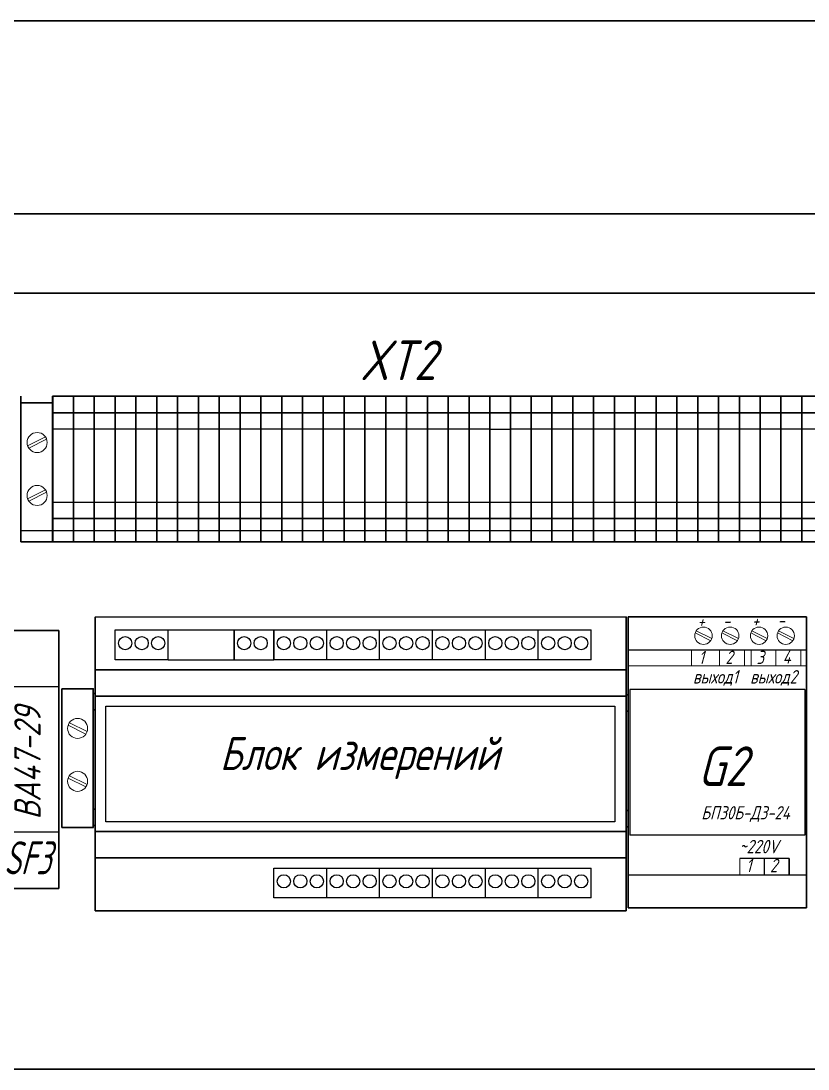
# Model space of a CAD drawing. Header units: millimetres. Extents: x 3980 to 4600, y -5280 to -3332.
# Drawn here: x 4149 to 4190.7, y -4956 to -4900.5 of the extents above; entities that cross this region are included whole.
import ezdxf

# ---------------------------------------------------------------- set-up
doc = ezdxf.new("R2010")
doc.units = ezdxf.units.MM
doc.styles.add('GOST тип А', font='', dxfattribs={"oblique": 15})
doc.styles.get('GOST тип А').set_extended_font_data('GOST type A')

msp = doc.modelspace()

# ---------------------------------------------------------------- linework, layer by layer
at = {"color": 7, "lineweight": 30}
for p, q in [((4125.335, -4900.521), (4233.584, -4900.521)), ((4136.683, -4910.723), (4220.274, -4910.723)), ((4136.683, -4914.923), (4220.248, -4914.923)), ((4149.038, -4920.381), (4149.038, -4928.081)), ((4149.038, -4928.081), (4149.038, -4920.381)), ((4149.038, -4928.081), (4149.038, -4920.381)), ((4149.038, -4928.081), (4149.038, -4920.381)), ((4149.038, -4920.381), (4149.038, -4928.081)), ((4149.038, -4928.081), (4149.038, -4920.381)), ((4149.038, -4928.081), (4149.038, -4920.381)), ((4149.038, -4920.381), (4149.038, -4928.081)), ((4149.038, -4928.081), (4149.038, -4920.381)), ((4149.038, -4928.081), (4149.038, -4920.381)), ((4150.718, -4928.081), (4150.718, -4920.381)), ((4150.718, -4920.381), (4150.718, -4928.081)), ((4150.718, -4928.081), (4150.718, -4920.381)), ((4150.718, -4928.081), (4150.718, -4920.381)), ((4151.821, -4920.381), (4150.718, -4920.381)), ((4150.718, -4920.381), (4150.718, -4928.081)), ((4150.718, -4928.081), (4150.718, -4920.381)), ((4150.718, -4928.081), (4150.718, -4920.381)), ((4150.734, -4928.081), (4150.734, -4920.381)), ((4154.026, -4920.381), (4150.734, -4920.381)), ((4151.821, -4928.081), (4151.821, -4920.381)), ((4151.821, -4920.381), (4151.821, -4928.081)), ((4151.821, -4928.081), (4151.821, -4920.381)), ((4151.821, -4928.081), (4151.821, -4920.381)), ((4152.923, -4920.381), (4151.821, -4920.381)), ((4151.821, -4920.381), (4151.821, -4928.081)), ((4151.821, -4928.081), (4151.821, -4920.381)), ((4151.821, -4928.081), (4151.821, -4920.381)), ((4152.923, -4928.081), (4152.923, -4920.381)), ((4152.923, -4920.381), (4152.923, -4928.081)), ((4152.923, -4928.081), (4152.923, -4920.381)), ((4152.923, -4928.081), (4152.923, -4920.381)), ((4152.923, -4920.381), (4152.923, -4928.081)), ((4152.923, -4928.081), (4152.923, -4920.381)), ((4152.923, -4928.081), (4152.923, -4920.381)), ((4154.026, -4928.081), (4154.026, -4920.381)), ((4154.026, -4920.381), (4154.026, -4928.081)), ((4154.026, -4928.081), (4154.026, -4920.381)), ((4154.026, -4928.081), (4154.026, -4920.381)), ((4155.128, -4920.381), (4154.026, -4920.381)), ((4154.026, -4920.381), (4154.026, -4928.081)), ((4154.026, -4928.081), (4154.026, -4920.381)), ((4154.026, -4928.081), (4154.026, -4920.381)), ((4155.128, -4928.081), (4155.128, -4920.381)), ((4155.128, -4920.381), (4155.128, -4928.081)), ((4155.128, -4928.081), (4155.128, -4920.381)), ((4155.128, -4928.081), (4155.128, -4920.381)), ((4156.231, -4920.381), (4155.128, -4920.381)), ((4155.128, -4920.381), (4155.128, -4928.081)), ((4155.128, -4928.081), (4155.128, -4920.381)), ((4155.128, -4928.081), (4155.128, -4920.381)), ((4156.231, -4928.081), (4156.231, -4920.381)), ((4156.231, -4920.381), (4156.231, -4928.081)), ((4156.231, -4928.081), (4156.231, -4920.381)), ((4156.231, -4928.081), (4156.231, -4920.381)), ((4157.333, -4920.381), (4156.231, -4920.381)), ((4156.231, -4920.381), (4156.231, -4928.081)), ((4156.231, -4928.081), (4156.231, -4920.381)), ((4156.231, -4928.081), (4156.231, -4920.381)), ((4157.333, -4928.081), (4157.333, -4920.381)), ((4157.333, -4920.381), (4157.333, -4928.081)), ((4157.333, -4928.081), (4157.333, -4920.381)), ((4157.333, -4928.081), (4157.333, -4920.381)), ((4158.436, -4920.381), (4157.333, -4920.381)), ((4157.333, -4920.381), (4157.333, -4928.081)), ((4157.333, -4928.081), (4157.333, -4920.381)), ((4157.333, -4928.081), (4157.333, -4920.381)), ((4158.436, -4928.081), (4158.436, -4920.381)), ((4158.436, -4920.381), (4158.436, -4928.081)), ((4158.436, -4928.081), (4158.436, -4920.381)), ((4158.436, -4928.081), (4158.436, -4920.381)), ((4158.436, -4920.381), (4158.436, -4928.081)), ((4158.436, -4928.081), (4158.436, -4920.381)), ((4158.436, -4928.081), (4158.436, -4920.381)), ((4159.538, -4920.381), (4158.436, -4920.381)), ((4159.538, -4928.081), (4159.538, -4920.381)), ((4159.538, -4920.381), (4159.538, -4928.081)), ((4159.538, -4928.081), (4159.538, -4920.381)), ((4159.538, -4928.081), (4159.538, -4920.381)), ((4160.641, -4920.381), (4159.538, -4920.381)), ((4159.538, -4920.381), (4159.538, -4928.081)), ((4159.538, -4928.081), (4159.538, -4920.381)), ((4159.538, -4928.081), (4159.538, -4920.381)), ((4160.641, -4928.081), (4160.641, -4920.381)), ((4160.641, -4920.381), (4160.641, -4928.081)), ((4160.641, -4928.081), (4160.641, -4920.381)), ((4160.641, -4928.081), (4160.641, -4920.381)), ((4161.743, -4920.381), (4160.641, -4920.381)), ((4160.641, -4920.381), (4160.641, -4928.081)), ((4160.641, -4928.081), (4160.641, -4920.381)), ((4160.641, -4928.081), (4160.641, -4920.381)), ((4161.743, -4928.081), (4161.743, -4920.381)), ((4161.743, -4920.381), (4161.743, -4928.081)), ((4161.743, -4928.081), (4161.743, -4920.381)), ((4161.743, -4928.081), (4161.743, -4920.381)), ((4162.846, -4920.381), (4161.743, -4920.381)), ((4161.743, -4920.381), (4161.743, -4928.081)), ((4161.743, -4928.081), (4161.743, -4920.381)), ((4161.743, -4928.081), (4161.743, -4920.381)), ((4162.846, -4928.081), (4162.846, -4920.381)), ((4162.846, -4920.381), (4162.846, -4928.081)), ((4162.846, -4928.081), (4162.846, -4920.381)), ((4162.846, -4928.081), (4162.846, -4920.381)), ((4163.948, -4920.381), (4162.846, -4920.381)), ((4162.846, -4920.381), (4162.846, -4928.081)), ((4162.846, -4928.081), (4162.846, -4920.381)), ((4162.846, -4928.081), (4162.846, -4920.381)), ((4162.846, -4928.081), (4162.846, -4920.381)), ((4162.846, -4920.381), (4162.846, -4928.081)), ((4162.846, -4928.081), (4162.846, -4920.381)), ((4162.846, -4928.081), (4162.846, -4920.381)), ((4162.846, -4920.381), (4162.846, -4928.081)), ((4162.846, -4928.081), (4162.846, -4920.381)), ((4162.846, -4928.081), (4162.846, -4920.381)), ((4163.948, -4928.081), (4163.948, -4920.381)), ((4163.948, -4920.381), (4163.948, -4928.081)), ((4163.948, -4928.081), (4163.948, -4920.381)), ((4163.948, -4928.081), (4163.948, -4920.381)), ((4165.051, -4920.381), (4163.948, -4920.381)), ((4163.948, -4920.381), (4163.948, -4928.081)), ((4163.948, -4928.081), (4163.948, -4920.381)), ((4163.948, -4928.081), (4163.948, -4920.381)), ((4165.051, -4928.081), (4165.051, -4920.381)), ((4165.051, -4920.381), (4165.051, -4928.081)), ((4165.051, -4928.081), (4165.051, -4920.381)), ((4165.051, -4928.081), (4165.051, -4920.381)), ((4166.153, -4920.381), (4165.051, -4920.381)), ((4165.051, -4920.381), (4165.051, -4928.081)), ((4165.051, -4928.081), (4165.051, -4920.381)), ((4165.051, -4928.081), (4165.051, -4920.381)), ((4166.153, -4928.081), (4166.153, -4920.381)), ((4166.153, -4920.381), (4166.153, -4928.081)), ((4166.153, -4928.081), (4166.153, -4920.381)), ((4166.153, -4928.081), (4166.153, -4920.381)), ((4167.256, -4920.381), (4166.153, -4920.381)), ((4166.153, -4920.381), (4166.153, -4928.081)), ((4166.153, -4928.081), (4166.153, -4920.381)), ((4166.153, -4928.081), (4166.153, -4920.381)), ((4167.256, -4928.081), (4167.256, -4920.381)), ((4167.256, -4920.381), (4167.256, -4928.081)), ((4167.256, -4928.081), (4167.256, -4920.381)), ((4167.256, -4928.081), (4167.256, -4920.381)), ((4168.358, -4920.381), (4167.256, -4920.381)), ((4167.256, -4920.381), (4167.256, -4928.081)), ((4167.256, -4928.081), (4167.256, -4920.381)), ((4167.256, -4928.081), (4167.256, -4920.381)), ((4168.358, -4928.081), (4168.358, -4920.381)), ((4168.358, -4920.381), (4168.358, -4928.081)), ((4168.358, -4928.081), (4168.358, -4920.381)), ((4168.358, -4928.081), (4168.358, -4920.381)), ((4169.461, -4920.381), (4168.358, -4920.381)), ((4168.358, -4920.381), (4168.358, -4928.081)), ((4168.358, -4928.081), (4168.358, -4920.381)), ((4168.358, -4928.081), (4168.358, -4920.381)), ((4169.461, -4928.081), (4169.461, -4920.381)), ((4169.461, -4920.381), (4169.461, -4928.081)), ((4169.461, -4928.081), (4169.461, -4920.381)), ((4169.461, -4928.081), (4169.461, -4920.381)), ((4170.563, -4920.381), (4169.461, -4920.381)), ((4169.461, -4920.381), (4169.461, -4928.081)), ((4169.461, -4928.081), (4169.461, -4920.381)), ((4169.461, -4928.081), (4169.461, -4920.381)), ((4170.563, -4928.081), (4170.563, -4920.381)), ((4170.563, -4920.381), (4170.563, -4928.081)), ((4170.563, -4928.081), (4170.563, -4920.381)), ((4170.563, -4928.081), (4170.563, -4920.381)), ((4171.666, -4920.381), (4170.563, -4920.381)), ((4170.563, -4920.381), (4170.563, -4928.081)), ((4170.563, -4928.081), (4170.563, -4920.381)), ((4170.563, -4928.081), (4170.563, -4920.381)), ((4171.666, -4928.081), (4171.666, -4920.381)), ((4171.666, -4920.381), (4171.666, -4928.081)), ((4171.666, -4928.081), (4171.666, -4920.381)), ((4171.666, -4928.081), (4171.666, -4920.381)), ((4172.768, -4920.381), (4171.666, -4920.381)), ((4171.666, -4920.381), (4171.666, -4928.081)), ((4171.666, -4928.081), (4171.666, -4920.381)), ((4171.666, -4928.081), (4171.666, -4920.381)), ((4172.768, -4928.081), (4172.768, -4920.381)), ((4172.768, -4920.381), (4172.768, -4928.081)), ((4172.768, -4928.081), (4172.768, -4920.381)), ((4172.768, -4928.081), (4172.768, -4920.381)), ((4173.871, -4920.381), (4172.768, -4920.381)), ((4172.768, -4920.381), (4172.768, -4928.081)), ((4172.768, -4928.081), (4172.768, -4920.381)), ((4172.768, -4928.081), (4172.768, -4920.381)), ((4173.871, -4928.081), (4173.871, -4920.381)), ((4173.871, -4920.381), (4173.871, -4928.081)), ((4173.871, -4928.081), (4173.871, -4920.381)), ((4173.871, -4928.081), (4173.871, -4920.381)), ((4173.871, -4920.381), (4173.871, -4928.081)), ((4173.871, -4928.081), (4173.871, -4920.381)), ((4173.871, -4928.081), (4173.871, -4920.381)), ((4174.973, -4920.381), (4173.871, -4920.381)), ((4174.973, -4928.081), (4174.973, -4920.381)), ((4174.973, -4928.081), (4174.973, -4920.381)), ((4176.059, -4920.381), (4174.973, -4920.381)), ((4176.059, -4928.081), (4176.059, -4920.381)), ((4176.059, -4920.381), (4176.059, -4928.081)), ((4176.059, -4928.081), (4176.059, -4920.381)), ((4176.059, -4928.081), (4176.059, -4920.381)), ((4177.162, -4920.381), (4176.059, -4920.381)), ((4176.059, -4920.381), (4176.059, -4928.081)), ((4176.059, -4928.081), (4176.059, -4920.381)), ((4176.059, -4928.081), (4176.059, -4920.381)), ((4177.162, -4928.081), (4177.162, -4920.381)), ((4177.162, -4920.381), (4177.162, -4928.081)), ((4177.162, -4928.081), (4177.162, -4920.381)), ((4177.162, -4928.081), (4177.162, -4920.381)), ((4178.264, -4920.381), (4177.162, -4920.381)), ((4177.162, -4920.381), (4177.162, -4928.081)), ((4177.162, -4928.081), (4177.162, -4920.381)), ((4177.162, -4928.081), (4177.162, -4920.381)), ((4178.264, -4928.081), (4178.264, -4920.381)), ((4178.264, -4920.381), (4178.264, -4928.081)), ((4178.264, -4928.081), (4178.264, -4920.381)), ((4178.264, -4928.081), (4178.264, -4920.381)), ((4179.367, -4920.381), (4178.264, -4920.381)), ((4178.264, -4920.381), (4178.264, -4928.081)), ((4178.264, -4928.081), (4178.264, -4920.381)), ((4178.264, -4928.081), (4178.264, -4920.381)), ((4179.367, -4928.081), (4179.367, -4920.381)), ((4179.367, -4920.381), (4179.367, -4928.081)), ((4179.367, -4928.081), (4179.367, -4920.381)), ((4179.367, -4928.081), (4179.367, -4920.381)), ((4180.469, -4920.381), (4179.367, -4920.381)), ((4179.367, -4920.381), (4179.367, -4928.081)), ((4179.367, -4928.081), (4179.367, -4920.381)), ((4179.367, -4928.081), (4179.367, -4920.381)), ((4180.469, -4928.081), (4180.469, -4920.381)), ((4180.469, -4920.381), (4180.469, -4928.081)), ((4180.469, -4928.081), (4180.469, -4920.381)), ((4180.469, -4928.081), (4180.469, -4920.381)), ((4180.469, -4920.381), (4180.469, -4928.081)), ((4180.469, -4928.081), (4180.469, -4920.381)), ((4180.469, -4928.081), (4180.469, -4920.381)), ((4181.572, -4920.381), (4180.469, -4920.381)), ((4181.572, -4928.081), (4181.572, -4920.381)), ((4181.572, -4920.381), (4181.572, -4928.081)), ((4181.572, -4928.081), (4181.572, -4920.381)), ((4181.572, -4928.081), (4181.572, -4920.381)), ((4182.674, -4920.381), (4181.572, -4920.381)), ((4181.572, -4920.381), (4181.572, -4928.081)), ((4181.572, -4928.081), (4181.572, -4920.381)), ((4181.572, -4928.081), (4181.572, -4920.381)), ((4182.674, -4928.081), (4182.674, -4920.381)), ((4182.674, -4920.381), (4182.674, -4928.081)), ((4182.674, -4928.081), (4182.674, -4920.381)), ((4182.674, -4928.081), (4182.674, -4920.381)), ((4183.777, -4920.381), (4182.674, -4920.381)), ((4182.674, -4920.381), (4182.674, -4928.081)), ((4182.674, -4928.081), (4182.674, -4920.381)), ((4182.674, -4928.081), (4182.674, -4920.381)), ((4183.777, -4928.081), (4183.777, -4920.381)), ((4183.777, -4920.381), (4183.777, -4928.081)), ((4183.777, -4928.081), (4183.777, -4920.381)), ((4183.777, -4928.081), (4183.777, -4920.381)), ((4184.879, -4920.381), (4183.777, -4920.381)), ((4183.777, -4920.381), (4183.777, -4928.081)), ((4183.777, -4928.081), (4183.777, -4920.381)), ((4183.777, -4928.081), (4183.777, -4920.381)), ((4184.879, -4928.081), (4184.879, -4920.381)), ((4184.879, -4920.381), (4184.879, -4928.081)), ((4184.879, -4928.081), (4184.879, -4920.381)), ((4184.879, -4928.081), (4184.879, -4920.381)), ((4185.982, -4920.381), (4184.879, -4920.381)), ((4184.879, -4920.381), (4184.879, -4928.081)), ((4184.879, -4928.081), (4184.879, -4920.381)), ((4184.879, -4928.081), (4184.879, -4920.381)), ((4184.879, -4928.081), (4184.879, -4920.381)), ((4184.879, -4920.381), (4184.879, -4928.081)), ((4184.879, -4928.081), (4184.879, -4920.381)), ((4184.879, -4928.081), (4184.879, -4920.381)), ((4184.879, -4920.381), (4184.879, -4928.081)), ((4184.879, -4928.081), (4184.879, -4920.381)), ((4184.879, -4928.081), (4184.879, -4920.381)), ((4185.982, -4928.081), (4185.982, -4920.381)), ((4185.982, -4920.381), (4185.982, -4928.081)), ((4185.982, -4928.081), (4185.982, -4920.381)), ((4185.982, -4928.081), (4185.982, -4920.381)), ((4187.084, -4920.381), (4185.982, -4920.381)), ((4185.982, -4920.381), (4185.982, -4928.081)), ((4185.982, -4928.081), (4185.982, -4920.381)), ((4185.982, -4928.081), (4185.982, -4920.381)), ((4187.084, -4928.081), (4187.084, -4920.381)), ((4187.084, -4920.381), (4187.084, -4928.081)), ((4187.084, -4928.081), (4187.084, -4920.381)), ((4187.084, -4928.081), (4187.084, -4920.381)), ((4188.187, -4920.381), (4187.084, -4920.381)), ((4187.084, -4920.381), (4187.084, -4928.081)), ((4187.084, -4928.081), (4187.084, -4920.381)), ((4187.084, -4928.081), (4187.084, -4920.381)), ((4188.187, -4928.081), (4188.187, -4920.381)), ((4188.187, -4920.381), (4188.187, -4928.081)), ((4188.187, -4928.081), (4188.187, -4920.381)), ((4188.187, -4928.081), (4188.187, -4920.381)), ((4189.289, -4920.381), (4188.187, -4920.381)), ((4188.187, -4920.381), (4188.187, -4928.081)), ((4188.187, -4928.081), (4188.187, -4920.381)), ((4188.187, -4928.081), (4188.187, -4920.381)), ((4189.289, -4928.081), (4189.289, -4920.381)), ((4189.289, -4920.381), (4189.289, -4928.081)), ((4189.289, -4928.081), (4189.289, -4920.381)), ((4189.289, -4928.081), (4189.289, -4920.381)), ((4190.392, -4920.381), (4189.289, -4920.381)), ((4189.289, -4920.381), (4189.289, -4928.081)), ((4189.289, -4928.081), (4189.289, -4920.381)), ((4189.289, -4928.081), (4189.289, -4920.381)), ((4190.392, -4928.081), (4190.392, -4920.381)), ((4190.392, -4920.381), (4190.392, -4928.081)), ((4190.392, -4928.081), (4190.392, -4920.381)), ((4190.392, -4928.081), (4190.392, -4920.381)), ((4191.494, -4920.381), (4190.392, -4920.381)), ((4190.392, -4920.381), (4190.392, -4928.081)), ((4190.392, -4928.081), (4190.392, -4920.381)), ((4190.392, -4928.081), (4190.392, -4920.381)), ((4149.038, -4928.081), (4149.038, -4920.731)), ((4149.038, -4920.731), (4149.038, -4928.081)), ((4149.038, -4928.081), (4149.038, -4920.731)), ((4149.038, -4928.081), (4149.038, -4920.731)), ((4149.038, -4928.081), (4149.038, -4920.731)), ((4149.038, -4920.731), (4149.038, -4928.081)), ((4149.038, -4928.081), (4149.038, -4920.731)), ((4149.038, -4928.081), (4149.038, -4920.731)), ((4150.734, -4920.731), (4149.054, -4920.731)), ((4150.718, -4928.081), (4150.718, -4920.731)), ((4150.718, -4920.731), (4150.718, -4928.081)), ((4150.718, -4928.081), (4150.718, -4920.731)), ((4150.718, -4928.081), (4150.718, -4920.731)), ((4151.821, -4928.081), (4151.821, -4920.731)), ((4151.821, -4920.731), (4151.821, -4928.081)), ((4151.821, -4928.081), (4151.821, -4920.731)), ((4151.821, -4928.081), (4151.821, -4920.731)), ((4152.923, -4928.081), (4152.923, -4920.731)), ((4152.923, -4920.731), (4152.923, -4928.081)), ((4152.923, -4928.081), (4152.923, -4920.731)), ((4152.923, -4928.081), (4152.923, -4920.731)), ((4154.026, -4928.081), (4154.026, -4920.731)), ((4154.026, -4920.731), (4154.026, -4928.081)), ((4154.026, -4928.081), (4154.026, -4920.731)), ((4154.026, -4928.081), (4154.026, -4920.731)), ((4155.128, -4928.081), (4155.128, -4920.731)), ((4155.128, -4920.731), (4155.128, -4928.081)), ((4155.128, -4928.081), (4155.128, -4920.731)), ((4155.128, -4928.081), (4155.128, -4920.731)), ((4156.231, -4928.081), (4156.231, -4920.731)), ((4156.231, -4920.731), (4156.231, -4928.081)), ((4156.231, -4928.081), (4156.231, -4920.731)), ((4156.231, -4928.081), (4156.231, -4920.731)), ((4157.333, -4928.081), (4157.333, -4920.731)), ((4157.333, -4920.731), (4157.333, -4928.081)), ((4157.333, -4928.081), (4157.333, -4920.731)), ((4157.333, -4928.081), (4157.333, -4920.731)), ((4158.436, -4928.081), (4158.436, -4920.731)), ((4158.436, -4920.731), (4158.436, -4928.081)), ((4158.436, -4928.081), (4158.436, -4920.731)), ((4158.436, -4928.081), (4158.436, -4920.731)), ((4158.436, -4928.081), (4158.436, -4920.731)), ((4158.436, -4928.081), (4158.436, -4920.731)), ((4158.436, -4920.731), (4158.436, -4928.081)), ((4158.436, -4928.081), (4158.436, -4920.731)), ((4158.436, -4928.081), (4158.436, -4920.731)), ((4158.436, -4920.731), (4158.436, -4928.081)), ((4159.538, -4928.081), (4159.538, -4920.731)), ((4159.538, -4920.731), (4159.538, -4928.081)), ((4159.538, -4928.081), (4159.538, -4920.731)), ((4159.538, -4928.081), (4159.538, -4920.731)), ((4160.641, -4928.081), (4160.641, -4920.731)), ((4160.641, -4920.731), (4160.641, -4928.081)), ((4160.641, -4928.081), (4160.641, -4920.731)), ((4160.641, -4928.081), (4160.641, -4920.731)), ((4161.743, -4928.081), (4161.743, -4920.731)), ((4161.743, -4920.731), (4161.743, -4928.081)), ((4163.948, -4928.081), (4163.948, -4920.731)), ((4163.948, -4920.731), (4163.948, -4928.081)), ((4163.948, -4928.081), (4163.948, -4920.731)), ((4163.948, -4928.081), (4163.948, -4920.731)), ((4165.051, -4928.081), (4165.051, -4920.731)), ((4165.051, -4920.731), (4165.051, -4928.081)), ((4165.051, -4928.081), (4165.051, -4920.731)), ((4165.051, -4928.081), (4165.051, -4920.731)), ((4166.153, -4928.081), (4166.153, -4920.731)), ((4166.153, -4920.731), (4166.153, -4928.081)), ((4166.153, -4928.081), (4166.153, -4920.731)), ((4166.153, -4928.081), (4166.153, -4920.731)), ((4167.256, -4928.081), (4167.256, -4920.731)), ((4167.256, -4920.731), (4167.256, -4928.081)), ((4167.256, -4928.081), (4167.256, -4920.731)), ((4167.256, -4928.081), (4167.256, -4920.731)), ((4168.358, -4928.081), (4168.358, -4920.731)), ((4168.358, -4920.731), (4168.358, -4928.081)), ((4168.358, -4928.081), (4168.358, -4920.731)), ((4168.358, -4928.081), (4168.358, -4920.731)), ((4169.461, -4928.081), (4169.461, -4920.731)), ((4169.461, -4920.731), (4169.461, -4928.081)), ((4169.461, -4928.081), (4169.461, -4920.731)), ((4169.461, -4928.081), (4169.461, -4920.731)), ((4170.563, -4928.081), (4170.563, -4920.731)), ((4170.563, -4920.731), (4170.563, -4928.081)), ((4170.563, -4928.081), (4170.563, -4920.731)), ((4170.563, -4928.081), (4170.563, -4920.731)), ((4171.666, -4928.081), (4171.666, -4920.731)), ((4171.666, -4920.731), (4171.666, -4928.081)), ((4171.666, -4928.081), (4171.666, -4920.731)), ((4171.666, -4928.081), (4171.666, -4920.731)), ((4172.768, -4928.081), (4172.768, -4920.731)), ((4172.768, -4920.731), (4172.768, -4928.081)), ((4172.768, -4928.081), (4172.768, -4920.731)), ((4172.768, -4928.081), (4172.768, -4920.731)), ((4173.871, -4928.081), (4173.871, -4920.731)), ((4173.871, -4920.731), (4173.871, -4928.081)), ((4173.871, -4928.081), (4173.871, -4920.731)), ((4173.871, -4928.081), (4173.871, -4920.731)), ((4176.059, -4928.081), (4176.059, -4920.731)), ((4176.059, -4920.731), (4176.059, -4928.081)), ((4176.059, -4928.081), (4176.059, -4920.731)), ((4176.059, -4928.081), (4176.059, -4920.731)), ((4177.162, -4928.081), (4177.162, -4920.731)), ((4177.162, -4920.731), (4177.162, -4928.081)), ((4177.162, -4928.081), (4177.162, -4920.731)), ((4177.162, -4928.081), (4177.162, -4920.731)), ((4178.264, -4928.081), (4178.264, -4920.731)), ((4178.264, -4920.731), (4178.264, -4928.081)), ((4178.264, -4928.081), (4178.264, -4920.731)), ((4178.264, -4928.081), (4178.264, -4920.731)), ((4179.367, -4928.081), (4179.367, -4920.731)), ((4179.367, -4920.731), (4179.367, -4928.081)), ((4179.367, -4928.081), (4179.367, -4920.731)), ((4179.367, -4928.081), (4179.367, -4920.731)), ((4180.469, -4928.081), (4180.469, -4920.731)), ((4180.469, -4920.731), (4180.469, -4928.081)), ((4180.469, -4928.081), (4180.469, -4920.731)), ((4180.469, -4928.081), (4180.469, -4920.731)), ((4180.469, -4928.081), (4180.469, -4920.731)), ((4180.469, -4928.081), (4180.469, -4920.731)), ((4180.469, -4920.731), (4180.469, -4928.081)), ((4180.469, -4928.081), (4180.469, -4920.731)), ((4180.469, -4928.081), (4180.469, -4920.731)), ((4180.469, -4920.731), (4180.469, -4928.081)), ((4181.572, -4928.081), (4181.572, -4920.731)), ((4181.572, -4920.731), (4181.572, -4928.081)), ((4181.572, -4928.081), (4181.572, -4920.731)), ((4181.572, -4928.081), (4181.572, -4920.731)), ((4182.674, -4928.081), (4182.674, -4920.731)), ((4182.674, -4920.731), (4182.674, -4928.081)), ((4182.674, -4928.081), (4182.674, -4920.731)), ((4182.674, -4928.081), (4182.674, -4920.731)), ((4183.777, -4928.081), (4183.777, -4920.731)), ((4183.777, -4920.731), (4183.777, -4928.081)), ((4185.982, -4928.081), (4185.982, -4920.731)), ((4185.982, -4920.731), (4185.982, -4928.081)), ((4185.982, -4928.081), (4185.982, -4920.731)), ((4185.982, -4928.081), (4185.982, -4920.731)), ((4187.084, -4928.081), (4187.084, -4920.731)), ((4187.084, -4920.731), (4187.084, -4928.081)), ((4187.084, -4928.081), (4187.084, -4920.731)), ((4187.084, -4928.081), (4187.084, -4920.731)), ((4188.187, -4928.081), (4188.187, -4920.731)), ((4188.187, -4920.731), (4188.187, -4928.081)), ((4188.187, -4928.081), (4188.187, -4920.731)), ((4188.187, -4928.081), (4188.187, -4920.731)), ((4189.289, -4928.081), (4189.289, -4920.731)), ((4189.289, -4920.731), (4189.289, -4928.081)), ((4189.289, -4928.081), (4189.289, -4920.731)), ((4189.289, -4928.081), (4189.289, -4920.731)), ((4190.392, -4928.081), (4190.392, -4920.731)), ((4190.392, -4920.731), (4190.392, -4928.081)), ((4190.392, -4928.081), (4190.392, -4920.731)), ((4190.392, -4928.081), (4190.392, -4920.731)), ((4155.128, -4921.256), (4150.734, -4921.256)), ((4152.923, -4921.256), (4151.821, -4921.256)), ((4156.231, -4921.256), (4155.128, -4921.256)), ((4157.333, -4921.256), (4156.231, -4921.256)), ((4158.436, -4921.256), (4157.333, -4921.256)), ((4159.538, -4921.256), (4158.436, -4921.256)), ((4160.641, -4921.256), (4159.538, -4921.256)), ((4161.743, -4921.256), (4160.641, -4921.256)), ((4162.846, -4921.256), (4161.743, -4921.256)), ((4163.948, -4921.256), (4162.846, -4921.256)), ((4165.051, -4921.256), (4163.948, -4921.256)), ((4166.153, -4921.256), (4165.051, -4921.256)), ((4167.256, -4921.256), (4166.153, -4921.256)), ((4168.358, -4921.256), (4167.256, -4921.256)), ((4169.461, -4921.256), (4168.358, -4921.256)), ((4170.563, -4921.256), (4169.461, -4921.256)), ((4171.666, -4921.256), (4170.563, -4921.256)), ((4172.768, -4921.256), (4171.666, -4921.256)), ((4173.871, -4921.256), (4172.768, -4921.256)), ((4174.973, -4921.256), (4173.871, -4921.256)), ((4177.162, -4921.256), (4174.973, -4921.256)), ((4178.264, -4921.256), (4177.162, -4921.256)), ((4179.367, -4921.256), (4178.264, -4921.256)), ((4180.469, -4921.256), (4179.367, -4921.256)), ((4181.572, -4921.256), (4180.469, -4921.256)), ((4182.674, -4921.256), (4181.572, -4921.256)), ((4183.777, -4921.256), (4182.674, -4921.256)), ((4184.879, -4921.256), (4183.777, -4921.256)), ((4185.982, -4921.256), (4184.879, -4921.256)), ((4187.084, -4921.256), (4185.982, -4921.256)), ((4188.187, -4921.256), (4187.084, -4921.256)), ((4189.289, -4921.256), (4188.187, -4921.256)), ((4190.392, -4921.256), (4189.289, -4921.256)), ((4191.494, -4921.256), (4190.392, -4921.256)), ((4150.718, -4926.856), (4151.821, -4926.856)), ((4150.734, -4926.856), (4154.026, -4926.856)), ((4151.821, -4926.856), (4152.923, -4926.856)), ((4154.026, -4926.856), (4155.128, -4926.856)), ((4155.128, -4926.856), (4156.231, -4926.856)), ((4156.231, -4926.856), (4157.333, -4926.856)), ((4157.333, -4926.856), (4158.436, -4926.856)), ((4158.436, -4926.856), (4159.538, -4926.856)), ((4159.538, -4926.856), (4160.641, -4926.856)), ((4160.641, -4926.856), (4161.743, -4926.856)), ((4161.743, -4926.856), (4162.846, -4926.856)), ((4162.846, -4926.856), (4163.948, -4926.856)), ((4163.948, -4926.856), (4165.051, -4926.856)), ((4165.051, -4926.856), (4166.153, -4926.856)), ((4166.153, -4926.856), (4167.256, -4926.856)), ((4167.256, -4926.856), (4168.358, -4926.856)), ((4168.358, -4926.856), (4169.461, -4926.856)), ((4169.461, -4926.856), (4170.563, -4926.856)), ((4170.563, -4926.856), (4171.666, -4926.856)), ((4171.666, -4926.856), (4172.768, -4926.856)), ((4172.768, -4926.856), (4173.871, -4926.856)), ((4173.871, -4926.856), (4174.973, -4926.856)), ((4174.973, -4926.856), (4176.059, -4926.856)), ((4176.059, -4926.856), (4177.162, -4926.856)), ((4177.162, -4926.856), (4178.264, -4926.856)), ((4178.264, -4926.856), (4179.367, -4926.856)), ((4179.367, -4926.856), (4180.469, -4926.856)), ((4180.469, -4926.856), (4181.572, -4926.856)), ((4181.572, -4926.856), (4182.674, -4926.856)), ((4182.674, -4926.856), (4183.777, -4926.856)), ((4183.777, -4926.856), (4184.879, -4926.856)), ((4184.879, -4926.856), (4185.982, -4926.856)), ((4185.982, -4926.856), (4187.084, -4926.856)), ((4187.084, -4926.856), (4188.187, -4926.856)), ((4188.187, -4926.856), (4189.289, -4926.856)), ((4189.289, -4926.856), (4190.392, -4926.856)), ((4190.392, -4926.856), (4191.494, -4926.856)), ((4149.038, -4928.081), (4154.026, -4928.081)), ((4150.718, -4928.081), (4151.821, -4928.081)), ((4151.821, -4928.081), (4152.923, -4928.081)), ((4154.026, -4928.081), (4155.128, -4928.081)), ((4155.128, -4928.081), (4156.231, -4928.081)), ((4156.231, -4928.081), (4157.333, -4928.081)), ((4157.333, -4928.081), (4158.436, -4928.081)), ((4158.436, -4928.081), (4159.538, -4928.081)), ((4159.538, -4928.081), (4160.641, -4928.081)), ((4160.641, -4928.081), (4161.743, -4928.081)), ((4161.743, -4928.081), (4162.846, -4928.081)), ((4162.846, -4928.081), (4163.948, -4928.081)), ((4163.948, -4928.081), (4165.051, -4928.081)), ((4165.051, -4928.081), (4166.153, -4928.081)), ((4166.153, -4928.081), (4167.256, -4928.081)), ((4167.256, -4928.081), (4168.358, -4928.081)), ((4168.358, -4928.081), (4169.461, -4928.081)), ((4169.461, -4928.081), (4170.563, -4928.081)), ((4170.563, -4928.081), (4171.666, -4928.081)), ((4171.666, -4928.081), (4172.768, -4928.081)), ((4172.768, -4928.081), (4173.871, -4928.081)), ((4173.871, -4928.081), (4174.973, -4928.081)), ((4174.973, -4928.081), (4177.162, -4928.081)), ((4177.162, -4928.081), (4178.264, -4928.081)), ((4178.264, -4928.081), (4179.367, -4928.081)), ((4179.367, -4928.081), (4180.469, -4928.081)), ((4180.469, -4928.081), (4181.572, -4928.081)), ((4181.572, -4928.081), (4182.674, -4928.081)), ((4182.674, -4928.081), (4183.777, -4928.081)), ((4183.777, -4928.081), (4184.879, -4928.081)), ((4184.879, -4928.081), (4185.982, -4928.081)), ((4185.982, -4928.081), (4187.084, -4928.081)), ((4187.084, -4928.081), (4188.187, -4928.081)), ((4188.187, -4928.081), (4189.289, -4928.081)), ((4189.289, -4928.081), (4190.392, -4928.081)), ((4190.392, -4928.081), (4191.494, -4928.081)), ((4181.188, -4932.052), (4190.638, -4932.052)), ((4181.188, -4947.452), (4181.188, -4932.052)), ((4190.638, -4932.052), (4190.638, -4947.452)), ((4147.891, -4932.772), (4151.041, -4932.772)), ((4151.041, -4932.772), (4148.439, -4932.772)), ((4151.041, -4932.772), (4151.041, -4946.422)), ((4151.2, -4935.858), (4152.88, -4935.858)), ((4151.2, -4943.208), (4151.2, -4935.858)), ((4152.871, -4943.198), (4152.871, -4935.848)), ((4152.88, -4943.208), (4151.2, -4943.208)), ((4151.041, -4946.422), (4147.891, -4946.422)), ((4190.638, -4947.452), (4181.188, -4947.452)), ((4136.683, -4955.984), (4219.994, -4955.984))]:
    msp.add_line(p, q, dxfattribs=at)
at = {"color": 7}
for p, q in [((4151.821, -4920.381), (4150.718, -4920.381)), ((4152.923, -4920.381), (4151.821, -4920.381)), ((4155.128, -4920.381), (4154.026, -4920.381)), ((4156.231, -4920.381), (4155.128, -4920.381)), ((4157.333, -4920.381), (4156.231, -4920.381)), ((4158.436, -4920.381), (4157.333, -4920.381)), ((4159.538, -4920.381), (4158.436, -4920.381)), ((4160.641, -4920.381), (4159.538, -4920.381)), ((4161.743, -4920.381), (4160.641, -4920.381)), ((4162.846, -4920.381), (4161.743, -4920.381)), ((4163.948, -4920.381), (4162.846, -4920.381)), ((4165.051, -4920.381), (4163.948, -4920.381)), ((4166.153, -4920.381), (4165.051, -4920.381)), ((4167.256, -4920.381), (4166.153, -4920.381)), ((4168.358, -4920.381), (4167.256, -4920.381)), ((4169.461, -4920.381), (4168.358, -4920.381)), ((4170.563, -4920.381), (4169.461, -4920.381)), ((4171.666, -4920.381), (4170.563, -4920.381)), ((4172.768, -4920.381), (4171.666, -4920.381)), ((4173.871, -4920.381), (4172.768, -4920.381)), ((4177.162, -4920.381), (4176.059, -4920.381)), ((4178.264, -4920.381), (4177.162, -4920.381)), ((4179.367, -4920.381), (4178.264, -4920.381)), ((4180.469, -4920.381), (4179.367, -4920.381)), ((4181.572, -4920.381), (4180.469, -4920.381)), ((4182.674, -4920.381), (4181.572, -4920.381)), ((4183.777, -4920.381), (4182.674, -4920.381)), ((4184.879, -4920.381), (4183.777, -4920.381)), ((4185.982, -4920.381), (4184.879, -4920.381)), ((4187.084, -4920.381), (4185.982, -4920.381)), ((4188.187, -4920.381), (4187.084, -4920.381)), ((4189.289, -4920.381), (4188.187, -4920.381)), ((4190.392, -4920.381), (4189.289, -4920.381)), ((4191.494, -4920.381), (4190.392, -4920.381)), ((4150.718, -4920.731), (4149.038, -4920.731)), ((4150.734, -4920.731), (4149.054, -4920.731)), ((4151.821, -4922.131), (4150.718, -4922.131)), ((4154.026, -4922.131), (4150.734, -4922.131)), ((4152.923, -4922.131), (4151.821, -4922.131)), ((4155.128, -4922.131), (4154.026, -4922.131)), ((4156.231, -4922.131), (4155.128, -4922.131)), ((4157.333, -4922.131), (4156.231, -4922.131)), ((4158.436, -4922.131), (4157.333, -4922.131)), ((4159.538, -4922.131), (4158.436, -4922.131)), ((4160.641, -4922.131), (4159.538, -4922.131)), ((4161.743, -4922.131), (4160.641, -4922.131)), ((4162.846, -4922.131), (4161.743, -4922.131)), ((4163.948, -4922.131), (4162.846, -4922.131)), ((4165.051, -4922.131), (4163.948, -4922.131)), ((4166.153, -4922.131), (4165.051, -4922.131)), ((4167.256, -4922.131), (4166.153, -4922.131)), ((4168.358, -4922.131), (4167.256, -4922.131)), ((4169.461, -4922.131), (4168.358, -4922.131)), ((4170.563, -4922.131), (4169.461, -4922.131)), ((4171.666, -4922.131), (4170.563, -4922.131)), ((4172.768, -4922.131), (4171.666, -4922.131)), ((4173.871, -4922.131), (4172.768, -4922.131)), ((4176.059, -4922.131), (4174.973, -4922.131)), ((4177.162, -4922.131), (4176.059, -4922.131)), ((4178.264, -4922.131), (4177.162, -4922.131)), ((4179.367, -4922.131), (4178.264, -4922.131)), ((4180.469, -4922.131), (4179.367, -4922.131)), ((4181.572, -4922.131), (4180.469, -4922.131)), ((4182.674, -4922.131), (4181.572, -4922.131)), ((4183.777, -4922.131), (4182.674, -4922.131)), ((4184.879, -4922.131), (4183.777, -4922.131)), ((4185.982, -4922.131), (4184.879, -4922.131)), ((4187.084, -4922.131), (4185.982, -4922.131)), ((4188.187, -4922.131), (4187.084, -4922.131)), ((4189.289, -4922.131), (4188.187, -4922.131)), ((4190.392, -4922.131), (4189.289, -4922.131)), ((4191.494, -4922.131), (4190.392, -4922.131)), ((4150.718, -4925.981), (4151.821, -4925.981)), ((4150.734, -4925.981), (4154.026, -4925.981)), ((4151.821, -4925.981), (4152.923, -4925.981)), ((4154.026, -4925.981), (4155.128, -4925.981)), ((4155.128, -4925.981), (4156.231, -4925.981)), ((4156.231, -4925.981), (4157.333, -4925.981)), ((4157.333, -4925.981), (4158.436, -4925.981)), ((4158.436, -4925.981), (4159.538, -4925.981)), ((4159.538, -4925.981), (4160.641, -4925.981)), ((4160.641, -4925.981), (4161.743, -4925.981)), ((4161.743, -4925.981), (4162.846, -4925.981)), ((4162.846, -4925.981), (4163.948, -4925.981)), ((4163.948, -4925.981), (4165.051, -4925.981)), ((4165.051, -4925.981), (4166.153, -4925.981)), ((4166.153, -4925.981), (4167.256, -4925.981)), ((4167.256, -4925.981), (4168.358, -4925.981)), ((4168.358, -4925.981), (4169.461, -4925.981)), ((4169.461, -4925.981), (4170.563, -4925.981)), ((4170.563, -4925.981), (4171.666, -4925.981)), ((4171.666, -4925.981), (4172.768, -4925.981)), ((4172.768, -4925.981), (4173.871, -4925.981)), ((4174.973, -4925.981), (4176.059, -4925.981)), ((4176.059, -4925.981), (4177.162, -4925.981)), ((4177.162, -4925.981), (4178.264, -4925.981)), ((4178.264, -4925.981), (4179.367, -4925.981)), ((4179.367, -4925.981), (4180.469, -4925.981)), ((4180.469, -4925.981), (4181.572, -4925.981)), ((4181.572, -4925.981), (4182.674, -4925.981)), ((4182.674, -4925.981), (4183.777, -4925.981)), ((4183.777, -4925.981), (4184.879, -4925.981)), ((4184.879, -4925.981), (4185.982, -4925.981)), ((4185.982, -4925.981), (4187.084, -4925.981)), ((4187.084, -4925.981), (4188.187, -4925.981)), ((4188.187, -4925.981), (4189.289, -4925.981)), ((4189.289, -4925.981), (4190.392, -4925.981)), ((4190.392, -4925.981), (4191.494, -4925.981)), ((4181.188, -4933.802), (4190.638, -4933.802)), ((4181.188, -4933.802), (4190.638, -4933.802)), ((4181.188, -4933.802), (4190.638, -4933.802)), ((4181.188, -4933.802), (4190.638, -4933.802)), ((4147.891, -4935.747), (4151.041, -4935.747)), ((4181.276, -4935.902), (4181.276, -4943.602)), ((4190.551, -4935.902), (4181.276, -4935.902)), ((4190.551, -4935.902), (4190.551, -4943.602)), ((4151.041, -4943.447), (4147.891, -4943.447)), ((4190.551, -4943.602), (4181.276, -4943.602)), ((4188.417, -4944.835), (4187.105, -4944.835)), ((4189.73, -4944.835), (4188.417, -4944.835)), ((4188.417, -4945.702), (4188.417, -4944.835)), ((4189.73, -4944.835), (4189.73, -4945.702)), ((4189.73, -4945.702), (4189.73, -4944.835)), ((4181.188, -4945.702), (4190.638, -4945.702))]:
    msp.add_line(p, q, dxfattribs=at)
at = {"color": 250}
for p, q in [((4173.871, -4922.131), (4174.973, -4922.131)), ((4173.871, -4925.981), (4174.973, -4925.981)), ((4152.975, -4932.052), (4152.975, -4932.052)), ((4152.975, -4932.052), (4152.975, -4947.612)), ((4154.034, -4934.323), (4154.034, -4932.748)), ((4154.034, -4932.748), (4156.834, -4932.748)), ((4154.209, -4932.748), (4155.434, -4932.748)), ((4154.384, -4932.748), (4156.134, -4932.748)), ((4156.834, -4934.323), (4156.834, -4932.748)), ((4156.834, -4932.748), (4162.434, -4932.748)), ((4160.334, -4932.748), (4160.334, -4934.323)), ((4160.334, -4934.323), (4160.334, -4932.748)), ((4160.509, -4932.748), (4161.734, -4932.748)), ((4162.434, -4934.323), (4162.434, -4932.748)), ((4162.434, -4932.748), (4165.234, -4932.748)), ((4162.434, -4932.748), (4162.434, -4934.323)), ((4162.434, -4932.748), (4162.434, -4934.323)), ((4162.609, -4932.748), (4163.834, -4932.748)), ((4162.784, -4932.748), (4164.534, -4932.748)), ((4165.234, -4934.323), (4165.234, -4932.748)), ((4165.234, -4932.748), (4168.034, -4932.748)), ((4165.234, -4934.323), (4165.234, -4932.748)), ((4165.409, -4932.748), (4166.634, -4932.748)), ((4165.584, -4932.748), (4167.334, -4932.748)), ((4168.034, -4934.323), (4168.034, -4932.748)), ((4168.034, -4932.748), (4170.834, -4932.748)), ((4168.034, -4934.323), (4168.034, -4932.748)), ((4168.209, -4932.748), (4169.434, -4932.748)), ((4168.384, -4932.748), (4170.134, -4932.748)), ((4170.834, -4934.323), (4170.834, -4932.748)), ((4170.834, -4932.748), (4173.634, -4932.748)), ((4170.834, -4934.323), (4170.834, -4932.748)), ((4171.009, -4932.748), (4172.234, -4932.748)), ((4171.184, -4932.748), (4172.934, -4932.748)), ((4173.634, -4934.323), (4173.634, -4932.748)), ((4173.634, -4932.748), (4176.434, -4932.748)), ((4173.634, -4934.323), (4173.634, -4932.748)), ((4173.809, -4932.748), (4175.034, -4932.748)), ((4173.984, -4932.748), (4175.734, -4932.748)), ((4176.434, -4934.323), (4176.434, -4932.748)), ((4176.434, -4932.748), (4179.234, -4932.748)), ((4176.434, -4934.323), (4176.434, -4932.748)), ((4176.609, -4932.748), (4177.834, -4932.748)), ((4176.784, -4932.748), (4178.534, -4932.748)), ((4179.234, -4934.323), (4179.234, -4932.748)), ((4156.834, -4934.323), (4154.034, -4934.323)), ((4156.134, -4934.323), (4154.209, -4934.323)), ((4156.834, -4934.323), (4162.434, -4934.323)), ((4165.234, -4934.323), (4162.434, -4934.323)), ((4164.534, -4934.323), (4162.609, -4934.323)), ((4168.034, -4934.323), (4165.234, -4934.323)), ((4167.334, -4934.323), (4165.409, -4934.323)), ((4170.834, -4934.323), (4168.034, -4934.323)), ((4170.134, -4934.323), (4168.209, -4934.323)), ((4173.634, -4934.323), (4170.834, -4934.323)), ((4172.934, -4934.323), (4171.009, -4934.323)), ((4176.434, -4934.323), (4173.634, -4934.323)), ((4175.734, -4934.323), (4173.809, -4934.323)), ((4179.234, -4934.323), (4176.434, -4934.323)), ((4178.534, -4934.323), (4176.609, -4934.323)), ((4153.536, -4942.898), (4153.536, -4936.773)), ((4153.536, -4936.773), (4155.286, -4936.773)), ((4154.236, -4936.773), (4180.486, -4936.773)), ((4180.486, -4936.773), (4180.486, -4942.898)), ((4180.486, -4942.898), (4153.536, -4942.898)), ((4162.434, -4946.923), (4162.434, -4945.348)), ((4162.434, -4945.348), (4165.234, -4945.348)), ((4162.609, -4945.348), (4163.834, -4945.348)), ((4162.784, -4945.348), (4164.534, -4945.348)), ((4165.234, -4946.923), (4165.234, -4945.348)), ((4165.234, -4945.348), (4168.034, -4945.348)), ((4165.234, -4946.923), (4165.234, -4945.348)), ((4165.409, -4945.348), (4166.634, -4945.348)), ((4165.584, -4945.348), (4167.334, -4945.348)), ((4168.034, -4946.923), (4168.034, -4945.348)), ((4168.034, -4945.348), (4170.834, -4945.348)), ((4168.034, -4946.923), (4168.034, -4945.348)), ((4168.209, -4945.348), (4169.434, -4945.348)), ((4168.384, -4945.348), (4170.134, -4945.348)), ((4170.834, -4946.923), (4170.834, -4945.348)), ((4170.834, -4945.348), (4173.634, -4945.348)), ((4170.834, -4946.923), (4170.834, -4945.348)), ((4171.009, -4945.348), (4172.234, -4945.348)), ((4171.184, -4945.348), (4172.934, -4945.348)), ((4173.634, -4946.923), (4173.634, -4945.348)), ((4173.634, -4945.348), (4176.434, -4945.348)), ((4173.634, -4946.923), (4173.634, -4945.348)), ((4173.809, -4945.348), (4175.034, -4945.348)), ((4173.984, -4945.348), (4175.734, -4945.348)), ((4176.434, -4946.923), (4176.434, -4945.348)), ((4176.434, -4945.348), (4179.234, -4945.348)), ((4176.434, -4946.923), (4176.434, -4945.348)), ((4176.609, -4945.348), (4177.834, -4945.348)), ((4176.784, -4945.348), (4178.534, -4945.348)), ((4179.234, -4946.923), (4179.234, -4945.348)), ((4165.234, -4946.923), (4162.434, -4946.923)), ((4164.534, -4946.923), (4162.609, -4946.923)), ((4168.034, -4946.923), (4165.234, -4946.923)), ((4167.334, -4946.923), (4165.409, -4946.923)), ((4170.834, -4946.923), (4168.034, -4946.923)), ((4170.134, -4946.923), (4168.209, -4946.923)), ((4173.634, -4946.923), (4170.834, -4946.923)), ((4172.934, -4946.923), (4171.009, -4946.923)), ((4176.434, -4946.923), (4173.634, -4946.923)), ((4175.734, -4946.923), (4173.809, -4946.923)), ((4179.234, -4946.923), (4176.434, -4946.923)), ((4178.534, -4946.923), (4176.609, -4946.923))]:
    msp.add_line(p, q, dxfattribs=at)
at = {"color": 7, "linetype": 'Continuous', "lineweight": 0}
for p, q in [((4149.391, -4923.001), (4150.333, -4922.531)), ((4149.456, -4923.13), (4150.398, -4922.66)), ((4149.391, -4925.801), (4150.333, -4925.331)), ((4149.456, -4925.93), (4150.398, -4925.46)), ((4185.622, -4933.203), (4184.803, -4932.795)), ((4185.622, -4933.203), (4184.803, -4932.795)), ((4187.035, -4933.203), (4186.216, -4932.795)), ((4187.035, -4933.203), (4186.216, -4932.795)), ((4188.565, -4933.203), (4187.746, -4932.795)), ((4188.565, -4933.203), (4187.746, -4932.795)), ((4189.978, -4933.203), (4189.159, -4932.795)), ((4189.978, -4933.203), (4189.159, -4932.795)), ((4185.566, -4933.315), (4184.747, -4932.908)), ((4185.566, -4933.315), (4184.747, -4932.908)), ((4186.979, -4933.315), (4186.16, -4932.908)), ((4186.979, -4933.315), (4186.16, -4932.908)), ((4188.509, -4933.315), (4187.69, -4932.908)), ((4188.509, -4933.315), (4187.69, -4932.908)), ((4189.922, -4933.315), (4189.103, -4932.908)), ((4189.922, -4933.315), (4189.103, -4932.908)), ((4184.544, -4933.802), (4184.544, -4934.653)), ((4186.03, -4933.802), (4186.03, -4934.653)), ((4187.362, -4933.802), (4187.362, -4934.653)), ((4187.718, -4933.802), (4187.718, -4934.653)), ((4189.014, -4933.802), (4189.014, -4934.653)), ((4190.344, -4933.802), (4190.344, -4934.653)), ((4187.376, -4934.653), (4181.188, -4934.653)), ((4190.638, -4934.653), (4187.376, -4934.653)), ((4152.479, -4938.257), (4151.537, -4937.788)), ((4152.544, -4938.128), (4151.601, -4937.659)), ((4152.479, -4941.057), (4151.537, -4940.588)), ((4152.544, -4940.928), (4151.601, -4940.459)), ((4187.105, -4944.835), (4187.105, -4945.702)), ((4188.417, -4944.835), (4188.417, -4945.702)), ((4187.105, -4945.702), (4188.417, -4945.702)), ((4188.417, -4945.702), (4189.73, -4945.702))]:
    msp.add_line(p, q, dxfattribs=at)
at = {"color": 7, "lineweight": -3}
for p, q in [((4149.038, -4927.486), (4154.026, -4927.486)), ((4150.718, -4927.486), (4151.821, -4927.486)), ((4151.821, -4927.486), (4152.923, -4927.486)), ((4154.026, -4927.486), (4155.128, -4927.486)), ((4155.128, -4927.486), (4156.231, -4927.486)), ((4156.231, -4927.486), (4157.333, -4927.486)), ((4157.333, -4927.486), (4158.436, -4927.486)), ((4158.436, -4927.486), (4159.538, -4927.486)), ((4159.538, -4927.486), (4160.641, -4927.486)), ((4160.641, -4927.486), (4161.743, -4927.486)), ((4161.743, -4927.486), (4162.846, -4927.486)), ((4162.846, -4927.486), (4163.948, -4927.486)), ((4163.948, -4927.486), (4165.051, -4927.486)), ((4165.051, -4927.486), (4166.153, -4927.486)), ((4166.153, -4927.486), (4167.256, -4927.486)), ((4167.256, -4927.486), (4168.358, -4927.486)), ((4168.358, -4927.486), (4169.461, -4927.486)), ((4169.461, -4927.486), (4170.563, -4927.486)), ((4170.563, -4927.486), (4171.666, -4927.486)), ((4171.666, -4927.486), (4172.768, -4927.486)), ((4172.768, -4927.486), (4173.871, -4927.486)), ((4173.871, -4927.486), (4177.162, -4927.486)), ((4177.162, -4927.486), (4178.264, -4927.486)), ((4178.264, -4927.486), (4179.367, -4927.486)), ((4179.367, -4927.486), (4180.469, -4927.486)), ((4180.469, -4927.486), (4181.572, -4927.486)), ((4181.572, -4927.486), (4182.674, -4927.486)), ((4182.674, -4927.486), (4183.777, -4927.486)), ((4183.777, -4927.486), (4184.879, -4927.486)), ((4184.879, -4927.486), (4185.982, -4927.486)), ((4185.982, -4927.486), (4187.084, -4927.486)), ((4187.084, -4927.486), (4188.187, -4927.486)), ((4188.187, -4927.486), (4189.289, -4927.486)), ((4189.289, -4927.486), (4190.392, -4927.486)), ((4190.392, -4927.486), (4191.494, -4927.486))]:
    msp.add_line(p, q, dxfattribs=at)
at = {"color": 250, "lineweight": 30}
for p, q in [((4181.089, -4932.052), (4152.975, -4932.078)), ((4152.975, -4932.078), (4152.975, -4947.612)), ((4181.089, -4947.612), (4181.089, -4932.052)), ((4181.089, -4934.852), (4152.975, -4934.852)), ((4181.089, -4936.252), (4152.975, -4936.252)), ((4152.975, -4943.412), (4181.089, -4943.412)), ((4152.975, -4944.812), (4181.089, -4944.812)), ((4152.975, -4947.612), (4181.089, -4947.612))]:
    msp.add_line(p, q, dxfattribs=at)
at = {"color": 0, "lineweight": 30}
for p, q in [((4152.871, -4936.102), (4152.984, -4936.102)), ((4181.089, -4936.175), (4181.202, -4936.175)), ((4152.871, -4936.977), (4152.984, -4936.977)), ((4181.089, -4937.05), (4181.202, -4937.05)), ((4152.871, -4942.227), (4152.975, -4942.227)), ((4181.089, -4942.3), (4181.193, -4942.3)), ((4152.871, -4943.102), (4152.975, -4943.102)), ((4181.089, -4943.175), (4181.193, -4943.175))]:
    msp.add_line(p, q, dxfattribs=at)
at = {"color": 7, "linetype": 'Continuous', "lineweight": 0}
for centre, radius in [((4149.894, -4922.831), 0.531), ((4149.894, -4925.631), 0.531), ((4185.185, -4933.055), 0.462), ((4185.185, -4933.055), 0.462), ((4186.598, -4933.055), 0.462), ((4186.598, -4933.055), 0.462), ((4188.128, -4933.055), 0.462), ((4188.128, -4933.055), 0.462), ((4189.541, -4933.055), 0.462), ((4189.541, -4933.055), 0.462), ((4152.04, -4937.958), 0.531), ((4152.04, -4940.758), 0.531)]:
    msp.add_circle(centre, radius, dxfattribs=at)
at = {"color": 250}
for centre in [(4154.559, -4933.448), (4155.434, -4933.448), (4156.309, -4933.448), (4160.859, -4933.448), (4161.734, -4933.448), (4162.959, -4933.448), (4163.834, -4933.448), (4164.709, -4933.448), (4165.759, -4933.448), (4166.634, -4933.448), (4167.509, -4933.448), (4168.559, -4933.448), (4169.434, -4933.448), (4170.309, -4933.448), (4171.359, -4933.448), (4172.234, -4933.448), (4173.109, -4933.448), (4174.159, -4933.448), (4175.034, -4933.448), (4175.909, -4933.448), (4176.959, -4933.448), (4177.834, -4933.448), (4178.709, -4933.448), (4162.959, -4946.048), (4163.834, -4946.048), (4164.709, -4946.048), (4165.759, -4946.048), (4166.634, -4946.048), (4167.509, -4946.048), (4168.559, -4946.048), (4169.434, -4946.048), (4170.309, -4946.048), (4171.359, -4946.048), (4172.234, -4946.048), (4173.109, -4946.048), (4174.159, -4946.048), (4175.034, -4946.048), (4175.909, -4946.048), (4176.959, -4946.048), (4177.834, -4946.048), (4178.709, -4946.048)]:
    msp.add_circle(centre, 0.35, dxfattribs=at)

# ---------------------------------------------------------------- texts
at = {"color": 7, "style": 'GOST тип А', "oblique": 15}
for s, height, p in [('XT2', 2.1, (4166.991, -4919.528)), ('Блок измерений', 1.75, (4159.571, -4940.162))]:
    msp.add_text(s, height=height, dxfattribs=at).set_placement(p)
at = {"color": 7, "linetype": 'Continuous', "lineweight": 0, "style": 'GOST тип А', "oblique": 15}
for s, p in [('+', (4185.394, -4932.078)), ('-', (4186.75, -4932.064)), ('+', (4188.281, -4932.051)), ('-', (4189.638, -4932.036))]:
    msp.add_text(s, height=0.7, rotation=180, dxfattribs=at).set_placement(p)
for s, height, p in [('1', 0.7, (4184.931, -4934.553)), ('2', 0.7, (4186.35, -4934.541)), ('3', 0.7, (4187.992, -4934.55)), ('4', 0.7, (4189.378, -4934.535)), ('выход1', 0.7126, (4184.626, -4935.583)), ('выход2', 0.7126, (4187.654, -4935.583)), ('БП30Б-Д3-24', 0.7, (4185.066, -4942.771)), ('~220V', 0.7126, (4187.073, -4944.568)), ('1', 0.713, (4187.435, -4945.57)), ('2', 0.713, (4188.706, -4945.57))]:
    msp.add_text(s, height=height, dxfattribs=at).set_placement(p)
at = {"color": 7, "lineweight": 0, "style": 'GOST тип А', "oblique": 15}
msp.add_text('ВА47-29', height=1.4, rotation=90, dxfattribs=at).set_placement((4150.083, -4942.781))
msp.add_text('G2', height=2.1, dxfattribs=at).set_placement((4184.885, -4941.008))
at = {"color": 7, "style": 'GOST тип А', "oblique": 15, "width": 0.8}
msp.add_text('SF3', height=1.75, dxfattribs=at).set_placement((4148.135, -4945.681))

doc.saveas('drawing.dxf')
